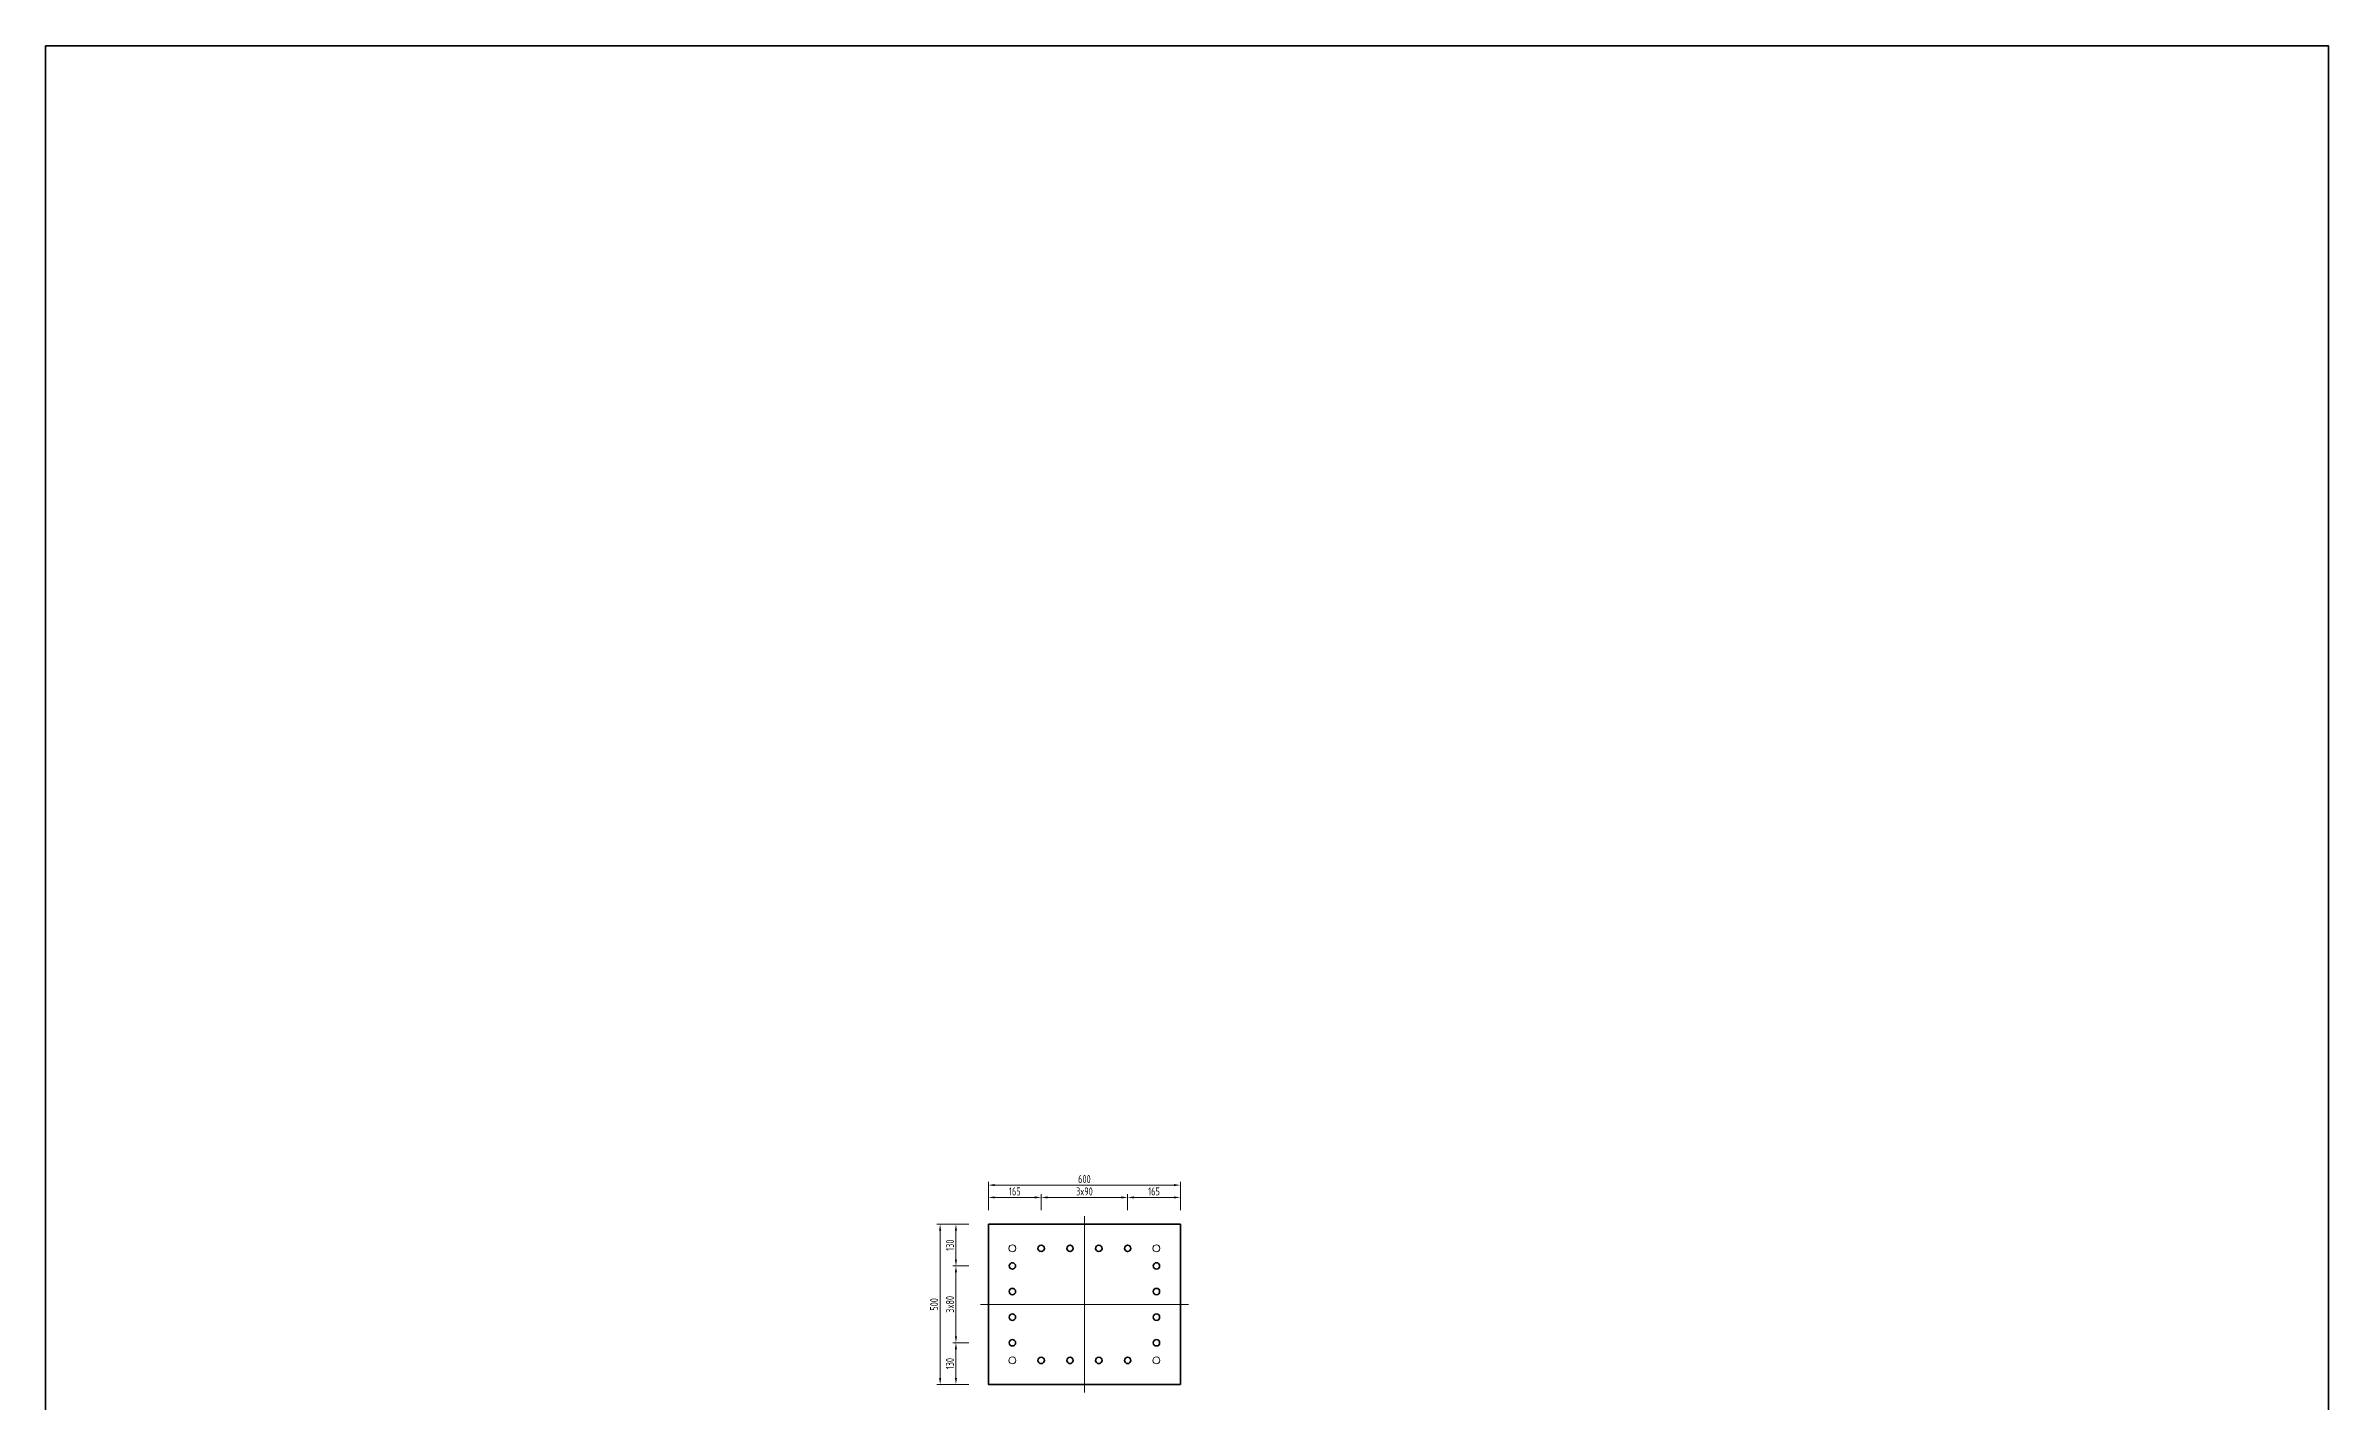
# Model space of a CAD drawing. Header units: millimetres. Extents: x -2430464 to 225692, y -180 to 1805330.
# Drawn here: x -676579 to -605265, y 782969 to 825310 of the extents above; entities that cross this region are included whole.
import ezdxf

# ---------------------------------------------------------------- set-up
doc = ezdxf.new("R2010")
doc.units = ezdxf.units.MM
doc.header["$LTSCALE"] = 1000
doc.linetypes.add('ACAD_ISO04W100', pattern=[30, 24, -3, 0, -3])
doc.layers.get('DEFPOINTS').update_dxf_attribs({"linetype": 'CONTINUOUS'})
for name, color, linetype, lineweight in [('工作线', 1, 'CONTINUOUS', 35), ('标注', 3, 'CONTINUOUS', 15), ('结构粗线', 4, 'CONTINUOUS', 35), ('结构细线', 7, 'CONTINUOUS', 18), ('轴线', 6, 'ACAD_ISO04W100', 13)]:
    doc.layers.add(name, color=color, linetype=linetype, lineweight=lineweight)
doc.styles.add('civil', font='tssdeng.shx', dxfattribs={"width": 0.7, "bigfont": 'hztxt.shx'})
doc.dimstyles.new('100', dxfattribs={"dimscale": 100, "dimtxt": 2.5, "dimasz": 2, "dimexe": 1, "dimexo": 1, "dimtad": 1, "dimdec": 1, "dimlfac": 0.1, "dimrnd": 0.0005, "dimdsep": 46, "dimtxsty": 'civil', "dimcen": 0, "dimclrd": 256, "dimclre": 256, "dimclrt": 256, "dimadec": 0, "dimazin": 0, "dimtfac": 1, "dimtdec": 1, "dimtix": 1, "dimtmove": 2, "dimatfit": 3, "dimfxl": 0, "dimtolj": 1, "dimlwd": -1, "dimlwe": -1, "dimarcsym": 0})

# ---------------------------------------------------------------- blocks, each defined once
blk = doc.blocks.new('*D338')
at = {"layer": 'DEFPOINTS', "color": 0, "transparency": 16777216}
for p in [(-645477, 789337), (-647127, 788497), (-645477, 787747)]:
    blk.add_point(p, dxfattribs=at)
at = {"layer": '标注', "transparency": 16777216}
for p, q in [((-647127, 788937), (-647127, 789437)), ((-646927, 789337), (-645677, 789337)), ((-645477, 788937), (-645477, 789437))]:
    blk.add_line(p, q, dxfattribs=at)
for points in [[(-646927, 789370), (-646927, 789304), (-647127, 789337)], [(-645677, 789370), (-645677, 789304), (-645477, 789337)]]:
    blk.add_solid(points, dxfattribs=at)
at = {"layer": '标注', "transparency": 16777216, "insert": (-646302, 789525), "char_height": 250, "attachment_point": 5, "style": 'civil'}
blk.add_mtext('\\A1;165', dxfattribs=at)
blk = doc.blocks.new('*D339')
at = {"layer": 'DEFPOINTS', "color": 0, "transparency": 16777216}
for p in [(-642777, 789337), (-645477, 787747), (-642777, 787747)]:
    blk.add_point(p, dxfattribs=at)
at = {"layer": '标注', "transparency": 16777216}
for p, q in [((-645477, 788937), (-645477, 789437)), ((-645277, 789337), (-642977, 789337)), ((-642777, 788937), (-642777, 789437))]:
    blk.add_line(p, q, dxfattribs=at)
for points in [[(-645277, 789370), (-645277, 789304), (-645477, 789337)], [(-642977, 789370), (-642977, 789304), (-642777, 789337)]]:
    blk.add_solid(points, dxfattribs=at)
at = {"layer": '标注', "transparency": 16777216, "insert": (-644127, 789525), "char_height": 250, "attachment_point": 5, "style": 'civil'}
blk.add_mtext('\\A1;3x90', dxfattribs=at)
blk = doc.blocks.new('*D340')
at = {"layer": 'DEFPOINTS', "color": 0, "transparency": 16777216}
for p in [(-641127, 789337), (-641127, 788497), (-642777, 787747)]:
    blk.add_point(p, dxfattribs=at)
at = {"layer": '标注', "transparency": 16777216}
for p, q in [((-642777, 788937), (-642777, 789437)), ((-642577, 789337), (-641327, 789337)), ((-641127, 788937), (-641127, 789437))]:
    blk.add_line(p, q, dxfattribs=at)
for points in [[(-642577, 789370), (-642577, 789304), (-642777, 789337)], [(-641327, 789370), (-641327, 789304), (-641127, 789337)]]:
    blk.add_solid(points, dxfattribs=at)
at = {"layer": '标注', "transparency": 16777216, "insert": (-641952, 789525), "char_height": 250, "attachment_point": 5, "style": 'civil'}
blk.add_mtext('\\A1;165', dxfattribs=at)
blk = doc.blocks.new('*D330')
at = {"layer": 'DEFPOINTS', "color": 0, "transparency": 16777216}
for p in [(-641127, 789722), (-647127, 788497), (-641127, 788497)]:
    blk.add_point(p, dxfattribs=at)
at = {"layer": '标注', "transparency": 16777216}
for p, q in [((-647127, 789322), (-647127, 789822)), ((-646927, 789722), (-641327, 789722)), ((-641127, 789322), (-641127, 789822))]:
    blk.add_line(p, q, dxfattribs=at)
for points in [[(-646927, 789755), (-646927, 789689), (-647127, 789722)], [(-641327, 789755), (-641327, 789689), (-641127, 789722)]]:
    blk.add_solid(points, dxfattribs=at)
at = {"layer": '标注', "transparency": 16777216, "insert": (-644127, 789910), "char_height": 250, "attachment_point": 5, "style": 'civil'}
blk.add_mtext('\\A1;600', dxfattribs=at)
blk = doc.blocks.new('*D341')
at = {"layer": 'DEFPOINTS', "color": 0, "transparency": 16777216}
for p in [(-647127, 788497), (-648141, 787197), (-646377, 787197)]:
    blk.add_point(p, dxfattribs=at)
at = {"layer": '标注', "transparency": 16777216}
for p, q in [((-647741, 788497), (-648241, 788497)), ((-648141, 788297), (-648141, 787397)), ((-647741, 787197), (-648241, 787197))]:
    blk.add_line(p, q, dxfattribs=at)
for points in [[(-648174, 788297), (-648108, 788297), (-648141, 788497)], [(-648174, 787397), (-648108, 787397), (-648141, 787197)]]:
    blk.add_solid(points, dxfattribs=at)
at = {"layer": '标注', "transparency": 16777216, "insert": (-648329, 787847), "char_height": 250, "attachment_point": 5, "rotation": 90, "style": 'civil'}
blk.add_mtext('\\A1;130', dxfattribs=at)
blk = doc.blocks.new('*D342')
at = {"layer": 'DEFPOINTS', "color": 0, "transparency": 16777216}
for p in [(-646377, 787197), (-648141, 784797), (-646377, 784797)]:
    blk.add_point(p, dxfattribs=at)
at = {"layer": '标注', "transparency": 16777216}
for p, q in [((-647741, 787197), (-648241, 787197)), ((-648141, 786997), (-648141, 784997)), ((-647741, 784797), (-648241, 784797))]:
    blk.add_line(p, q, dxfattribs=at)
for points in [[(-648174, 786997), (-648108, 786997), (-648141, 787197)], [(-648174, 784997), (-648108, 784997), (-648141, 784797)]]:
    blk.add_solid(points, dxfattribs=at)
at = {"layer": '标注', "transparency": 16777216, "insert": (-648329, 785997), "char_height": 250, "attachment_point": 5, "rotation": 90, "style": 'civil'}
blk.add_mtext('\\A1;3x80', dxfattribs=at)
blk = doc.blocks.new('*D343')
at = {"layer": 'DEFPOINTS', "color": 0, "transparency": 16777216}
for p in [(-646377, 784797), (-648141, 783497), (-647127, 783497)]:
    blk.add_point(p, dxfattribs=at)
at = {"layer": '标注', "transparency": 16777216}
for p, q in [((-647741, 784797), (-648241, 784797)), ((-648141, 784597), (-648141, 783697)), ((-647741, 783497), (-648241, 783497))]:
    blk.add_line(p, q, dxfattribs=at)
for points in [[(-648174, 784597), (-648108, 784597), (-648141, 784797)], [(-648174, 783697), (-648108, 783697), (-648141, 783497)]]:
    blk.add_solid(points, dxfattribs=at)
at = {"layer": '标注', "transparency": 16777216, "insert": (-648329, 784147), "char_height": 250, "attachment_point": 5, "rotation": 90, "style": 'civil'}
blk.add_mtext('\\A1;130', dxfattribs=at)
blk = doc.blocks.new('*D331')
at = {"layer": 'DEFPOINTS', "color": 0, "transparency": 16777216}
for p in [(-647127, 788497), (-648635, 783497), (-647127, 783497)]:
    blk.add_point(p, dxfattribs=at)
at = {"layer": '标注', "transparency": 16777216}
for p, q in [((-648235, 788497), (-648735, 788497)), ((-648635, 788297), (-648635, 783697)), ((-648235, 783497), (-648735, 783497))]:
    blk.add_line(p, q, dxfattribs=at)
for points in [[(-648668, 788297), (-648601, 788297), (-648635, 788497)], [(-648668, 783697), (-648601, 783697), (-648635, 783497)]]:
    blk.add_solid(points, dxfattribs=at)
at = {"layer": '标注', "transparency": 16777216, "insert": (-648822, 785997), "char_height": 250, "attachment_point": 5, "rotation": 90, "style": 'civil'}
blk.add_mtext('\\A1;500', dxfattribs=at)

msp = doc.modelspace()

# ---------------------------------------------------------------- linework, layer by layer
at = {"layer": '工作线'}
msp.add_lwpolyline([(-676579.48, 825309.7), (-605264.98, 825309.7), (-605264.98, 745204.7), (-676579.48, 745204.7)], close=True, dxfattribs=at)
at = {"layer": '结构粗线'}
msp.add_lwpolyline([(-647127.25, 788497.24), (-641127.25, 788497.24), (-641127.25, 783497.24), (-647127.25, 783497.24), (-647127.25, 788497.24)], dxfattribs=at)
for centre in [(-645477.25, 787747.24), (-644577.25, 787747.24), (-643677.25, 787747.24), (-642777.25, 787747.24), (-646377.25, 787197.24), (-641877.25, 787197.24), (-646377.25, 786397.24), (-641877.25, 786397.24), (-646377.25, 785597.24), (-641877.25, 785597.24), (-646377.25, 784797.24), (-641877.25, 784797.24), (-645477.25, 784247.24), (-644577.25, 784247.24), (-643677.25, 784247.24), (-642777.25, 784247.24)]:
    msp.add_circle(centre, 100, dxfattribs=at)
at = {"layer": '结构细线'}
for centre in [(-646377.25, 787747.24), (-641877.25, 787747.24), (-646377.25, 784247.24), (-641877.25, 784247.24)]:
    msp.add_circle(centre, 109.5, dxfattribs=at)
at = {"layer": '轴线', "ltscale": 25}
for p, q in [((-644127.25, 788747.24), (-644127.25, 783247.24)), ((-647377.25, 785997.24), (-640877.25, 785997.24))]:
    msp.add_line(p, q, dxfattribs=at)

# ---------------------------------------------------------------- dimensions: what is measured, and where the dimension line sits
at = {"layer": '标注'}
for base, p1, p2, picture, middle in [((-641127.25, 789722.1), (-647127.25, 788497.24), (-641127.25, 788497.24), '*D330', (-644127.25, 789909.6)), ((-645477.25, 789337.11), (-647127.25, 788497.24), (-645477.25, 787747.24), '*D338', (-646302.25, 789524.61)), ((-641127.25, 789337.11), (-642777.25, 787747.24), (-641127.25, 788497.24), '*D340', (-641952.25, 789524.61))]:
    dim = msp.add_linear_dim(base=base, p1=p1, p2=p2, dimstyle='100', dxfattribs=at)
    dim.commit()
    dim.dimension.update_dxf_attribs({"geometry": picture, "text_midpoint": middle})
dim = msp.add_linear_dim(base=(-642777.25, 789337.11), p1=(-645477.25, 787747.24), p2=(-642777.25, 787747.24), text='3x90', dimstyle='100', dxfattribs=at)
dim.commit()
dim.dimension.update_dxf_attribs({"geometry": '*D339', "text_midpoint": (-644127.25, 789524.61)})
for base, p1, p2, picture, middle in [((-648634.83, 783497.24), (-647127.25, 788497.24), (-647127.25, 783497.24), '*D331', (-648822.33, 785997.24)), ((-648141, 787197.24), (-647127.25, 788497.24), (-646377.25, 787197.24), '*D341', (-648328.5, 787847.24)), ((-648141, 783497.24), (-646377.25, 784797.24), (-647127.25, 783497.24), '*D343', (-648328.5, 784147.24))]:
    dim = msp.add_linear_dim(base=base, p1=p1, p2=p2, angle=90, dimstyle='100', dxfattribs=at)
    dim.commit()
    dim.dimension.update_dxf_attribs({"geometry": picture, "text_midpoint": middle})
dim = msp.add_linear_dim(base=(-648141, 784797.24), p1=(-646377.25, 787197.24), p2=(-646377.25, 784797.24), angle=90, text='3x80', dimstyle='100', dxfattribs=at)
dim.commit()
dim.dimension.update_dxf_attribs({"geometry": '*D342', "text_midpoint": (-648328.5, 785997.24)})

doc.saveas('drawing.dxf')
